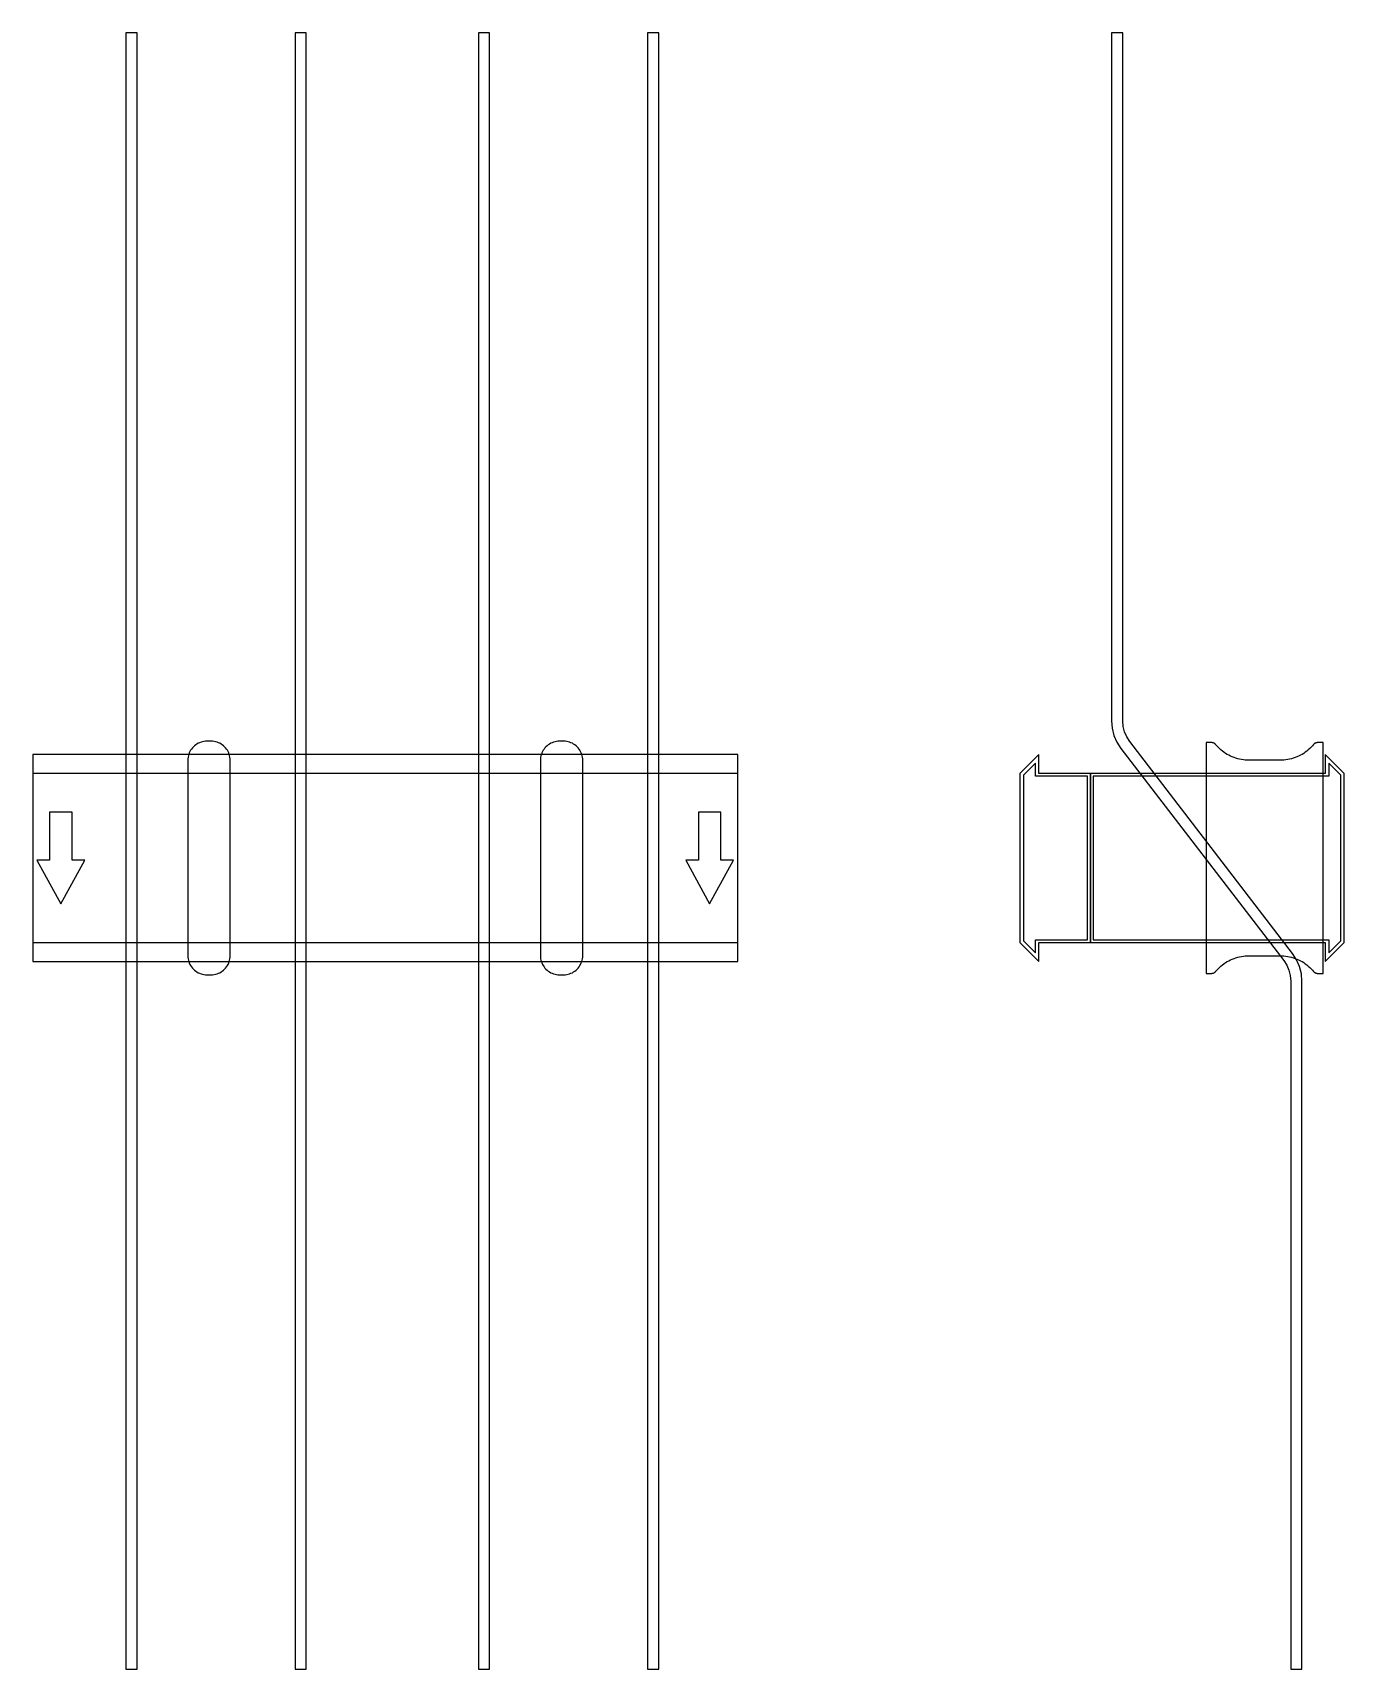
# Model space of a CAD drawing. Extents: x 0 to 930, y -575 to 585.
import ezdxf

# ---------------------------------------------------------------- set-up
doc = ezdxf.new("R2010")
doc.units = 0
doc.layers.add('Halfen', color=7, linetype='CONTINUOUS')

msp = doc.modelspace()

# ---------------------------------------------------------------- linework, layer by layer
at = {"layer": 'Halfen', "color": 7}
for points in [[(74, -575.304), (74, 585.215), (66, 585.215), (66, -575.304)], [(194, -575.304), (194, 585.215), (186, 585.215), (186, -575.304)], [(324, -575.304), (324, 585.215), (316, 585.215), (316, -575.304)], [(444, -575.304), (444, 585.215), (436, 585.215), (436, -575.304)], [(900, -575.304), (900, -87.304), (899.573, -82.091), (898.302, -77.018), (896.221, -72.219), (893.387, -67.824), (777.96, 82.605), (775.834, 85.902), (774.274, 89.501), (773.321, 93.306), (773, 97.215), (773, 585.215), (765, 585.215), (765, 97.215), (765.427, 92.002), (766.698, 86.929), (768.779, 82.13), (771.613, 77.735), (887.04, -72.694), (889.166, -75.99), (890.726, -79.589), (891.679, -83.394), (892, -87.304), (892, -575.304)], [(140, -69.3), (140, -56.8), (140, 69.3), (139.958, 70.359), (139.834, 71.412), (139.627, 72.452), (139.339, 73.472), (138.972, 74.466), (138.529, 75.429), (138.011, 76.354), (137.422, 77.235), (136.765, 78.068), (136.046, 78.846), (135.268, 79.565), (134.435, 80.222), (133.554, 80.811), (132.629, 81.329), (131.666, 81.772), (130.672, 82.139), (129.652, 82.427), (128.612, 82.634), (127.559, 82.758), (126.5, 82.8), (123.5, 82.8), (122.441, 82.758), (121.388, 82.634), (120.348, 82.427), (119.328, 82.139), (118.334, 81.772), (117.371, 81.329), (116.446, 80.811), (115.565, 80.222), (114.732, 79.565), (113.954, 78.846), (113.235, 78.068), (112.578, 77.235), (111.989, 76.354), (111.471, 75.429), (111.028, 74.466), (110.661, 73.472), (110.373, 72.452), (110.166, 71.412), (110.042, 70.359), (110, 69.3), (110, -56.8), (110, -69.3), (110.042, -70.359), (110.166, -71.412), (110.373, -72.452), (110.661, -73.472), (111.028, -74.466), (111.471, -75.429), (111.989, -76.354), (112.578, -77.235), (113.235, -78.068), (113.954, -78.846), (114.732, -79.565), (115.565, -80.222), (116.446, -80.811), (117.371, -81.329), (118.334, -81.772), (119.328, -82.139), (120.348, -82.427), (121.388, -82.634), (122.441, -82.758), (123.5, -82.8), (126.5, -82.8), (127.559, -82.758), (128.612, -82.634), (129.652, -82.427), (130.672, -82.139), (131.666, -81.772), (132.629, -81.329), (133.554, -80.811), (134.435, -80.222), (135.268, -79.565), (136.046, -78.846), (136.765, -78.068), (137.422, -77.235), (138.011, -76.354), (138.529, -75.429), (138.972, -74.466), (139.339, -73.472), (139.627, -72.452), (139.834, -71.412), (139.958, -70.359), (140, -69.3)], [(390, -69.3), (390, -56.8), (390, 69.3), (389.958, 70.359), (389.834, 71.412), (389.627, 72.452), (389.339, 73.472), (388.972, 74.466), (388.529, 75.429), (388.011, 76.354), (387.422, 77.235), (386.765, 78.068), (386.046, 78.846), (385.268, 79.565), (384.435, 80.222), (383.554, 80.811), (382.629, 81.329), (381.666, 81.772), (380.672, 82.139), (379.652, 82.427), (378.612, 82.634), (377.559, 82.758), (376.5, 82.8), (373.5, 82.8), (372.441, 82.758), (371.388, 82.634), (370.348, 82.427), (369.328, 82.139), (368.334, 81.772), (367.371, 81.329), (366.446, 80.811), (365.565, 80.222), (364.732, 79.565), (363.954, 78.846), (363.235, 78.068), (362.578, 77.235), (361.989, 76.354), (361.471, 75.429), (361.028, 74.466), (360.661, 73.472), (360.373, 72.452), (360.166, 71.412), (360.042, 70.359), (360, 69.3), (360, -56.8), (360, -69.3), (360.042, -70.359), (360.166, -71.412), (360.373, -72.452), (360.661, -73.472), (361.028, -74.466), (361.471, -75.429), (361.989, -76.354), (362.578, -77.235), (363.235, -78.068), (363.954, -78.846), (364.732, -79.565), (365.565, -80.222), (366.446, -80.811), (367.371, -81.329), (368.334, -81.772), (369.328, -82.139), (370.348, -82.427), (371.388, -82.634), (372.441, -82.758), (373.5, -82.8), (376.5, -82.8), (377.559, -82.758), (378.612, -82.634), (379.652, -82.427), (380.672, -82.139), (381.666, -81.772), (382.629, -81.329), (383.554, -80.811), (384.435, -80.222), (385.268, -79.565), (386.046, -78.846), (386.765, -78.068), (387.422, -77.235), (388.011, -76.354), (388.529, -75.429), (388.972, -74.466), (389.339, -73.472), (389.627, -72.452), (389.834, -71.412), (389.958, -70.359), (390, -69.3)], [(915, -81.8), (915, 81.8), (911, 81.8), (910.846, 81.797), (910.691, 81.786), (910.538, 81.769), (910.385, 81.746), (910.234, 81.715), (910.084, 81.678), (909.936, 81.634), (909.789, 81.584), (909.646, 81.527), (909.505, 81.464), (909.366, 81.395), (909.231, 81.32), (909.1, 81.239), (908.972, 81.153), (908.848, 81.06), (908.728, 80.963), (908.613, 80.86), (908.502, 80.752), (908.397, 80.639), (908.296, 80.522), (907.41, 79.491), (906.479, 78.5), (905.505, 77.551), (904.491, 76.646), (903.437, 75.787), (902.347, 74.975), (901.222, 74.211), (900.064, 73.499), (898.876, 72.838), (897.66, 72.23), (896.418, 71.676), (895.153, 71.178), (893.867, 70.736), (892.563, 70.351), (891.243, 70.024), (889.911, 69.756), (888.567, 69.547), (887.216, 69.397), (885.859, 69.307), (884.5, 69.277), (862.5, 69.277), (861.141, 69.307), (859.784, 69.397), (858.433, 69.547), (857.089, 69.756), (855.757, 70.024), (854.437, 70.351), (853.133, 70.736), (851.847, 71.178), (850.582, 71.676), (849.34, 72.23), (848.124, 72.838), (846.936, 73.499), (845.778, 74.211), (844.653, 74.975), (843.563, 75.787), (842.509, 76.646), (841.495, 77.551), (840.521, 78.5), (839.59, 79.491), (838.704, 80.522), (838.603, 80.639), (838.498, 80.752), (838.387, 80.86), (838.272, 80.963), (838.152, 81.06), (838.028, 81.153), (837.9, 81.239), (837.769, 81.32), (837.634, 81.395), (837.495, 81.464), (837.354, 81.527), (837.211, 81.584), (837.064, 81.634), (836.916, 81.678), (836.766, 81.715), (836.615, 81.746), (836.462, 81.769), (836.309, 81.786), (836.154, 81.797), (836, 81.8), (832, 81.8), (832, -81.8), (836, -81.8), (836.154, -81.797), (836.309, -81.786), (836.462, -81.769), (836.615, -81.746), (836.766, -81.715), (836.916, -81.678), (837.064, -81.634), (837.211, -81.584), (837.354, -81.527), (837.495, -81.464), (837.634, -81.395), (837.769, -81.32), (837.9, -81.239), (838.028, -81.153), (838.152, -81.06), (838.272, -80.963), (838.387, -80.86), (838.498, -80.752), (838.603, -80.639), (838.704, -80.522), (839.59, -79.491), (840.521, -78.5), (841.495, -77.551), (842.509, -76.646), (843.563, -75.787), (844.653, -74.975), (845.778, -74.211), (846.936, -73.499), (848.124, -72.838), (849.34, -72.23), (850.582, -71.676), (851.847, -71.178), (853.133, -70.736), (854.437, -70.351), (855.757, -70.024), (857.089, -69.756), (858.433, -69.547), (859.784, -69.397), (861.141, -69.307), (862.5, -69.277), (884.5, -69.277), (885.859, -69.307), (887.216, -69.397), (888.567, -69.547), (889.911, -69.756), (891.243, -70.024), (892.563, -70.351), (893.867, -70.736), (895.153, -71.178), (896.418, -71.676), (897.66, -72.23), (898.876, -72.838), (900.064, -73.499), (901.222, -74.211), (902.347, -74.975), (903.437, -75.787), (904.491, -76.646), (905.505, -77.551), (906.479, -78.5), (907.41, -79.491), (908.296, -80.522), (908.397, -80.639), (908.502, -80.752), (908.613, -80.86), (908.728, -80.963), (908.848, -81.06), (908.972, -81.153), (909.1, -81.239), (909.231, -81.32), (909.366, -81.395), (909.505, -81.464), (909.646, -81.527), (909.789, -81.584), (909.936, -81.634), (910.084, -81.678), (910.234, -81.715), (910.385, -81.746), (910.538, -81.769), (910.691, -81.786), (910.846, -81.797), (911, -81.8)], [(0, -73.5), (500, -73.5), (500, 73.5), (0, 73.5)], [(750, -60), (750, 60), (713.5, 60), (713.5, 73.5), (700, 60), (700, -60), (713.5, -73.5), (713.5, -60)], [(930, -60), (930, 60), (916.5, 73.5), (916.5, 60), (750, 60), (750, -60), (916.5, -60), (916.5, -73.5)], [(0, -60), (500, -60), (500, 60), (0, 60)], [(748, -58), (748, 58), (711, 58), (711, 67.25), (702.5, 58.75), (702.5, -58.75), (711, -67.25), (711, -58)], [(927.5, -58.75), (927.5, 58.75), (919, 67.25), (919, 58), (752, 58), (752, -58), (919, -58), (919, -67.25)], [(20, -32.5), (37, -1.5), (28, -1.5), (28, 32.5), (12, 32.5), (12, -1.5), (3, -1.5)], [(480, -32.5), (497, -1.5), (488, -1.5), (488, 32.5), (472, 32.5), (472, -1.5), (463, -1.5)]]:
    msp.add_lwpolyline(points, close=True, dxfattribs=at)

doc.saveas('drawing.dxf')
